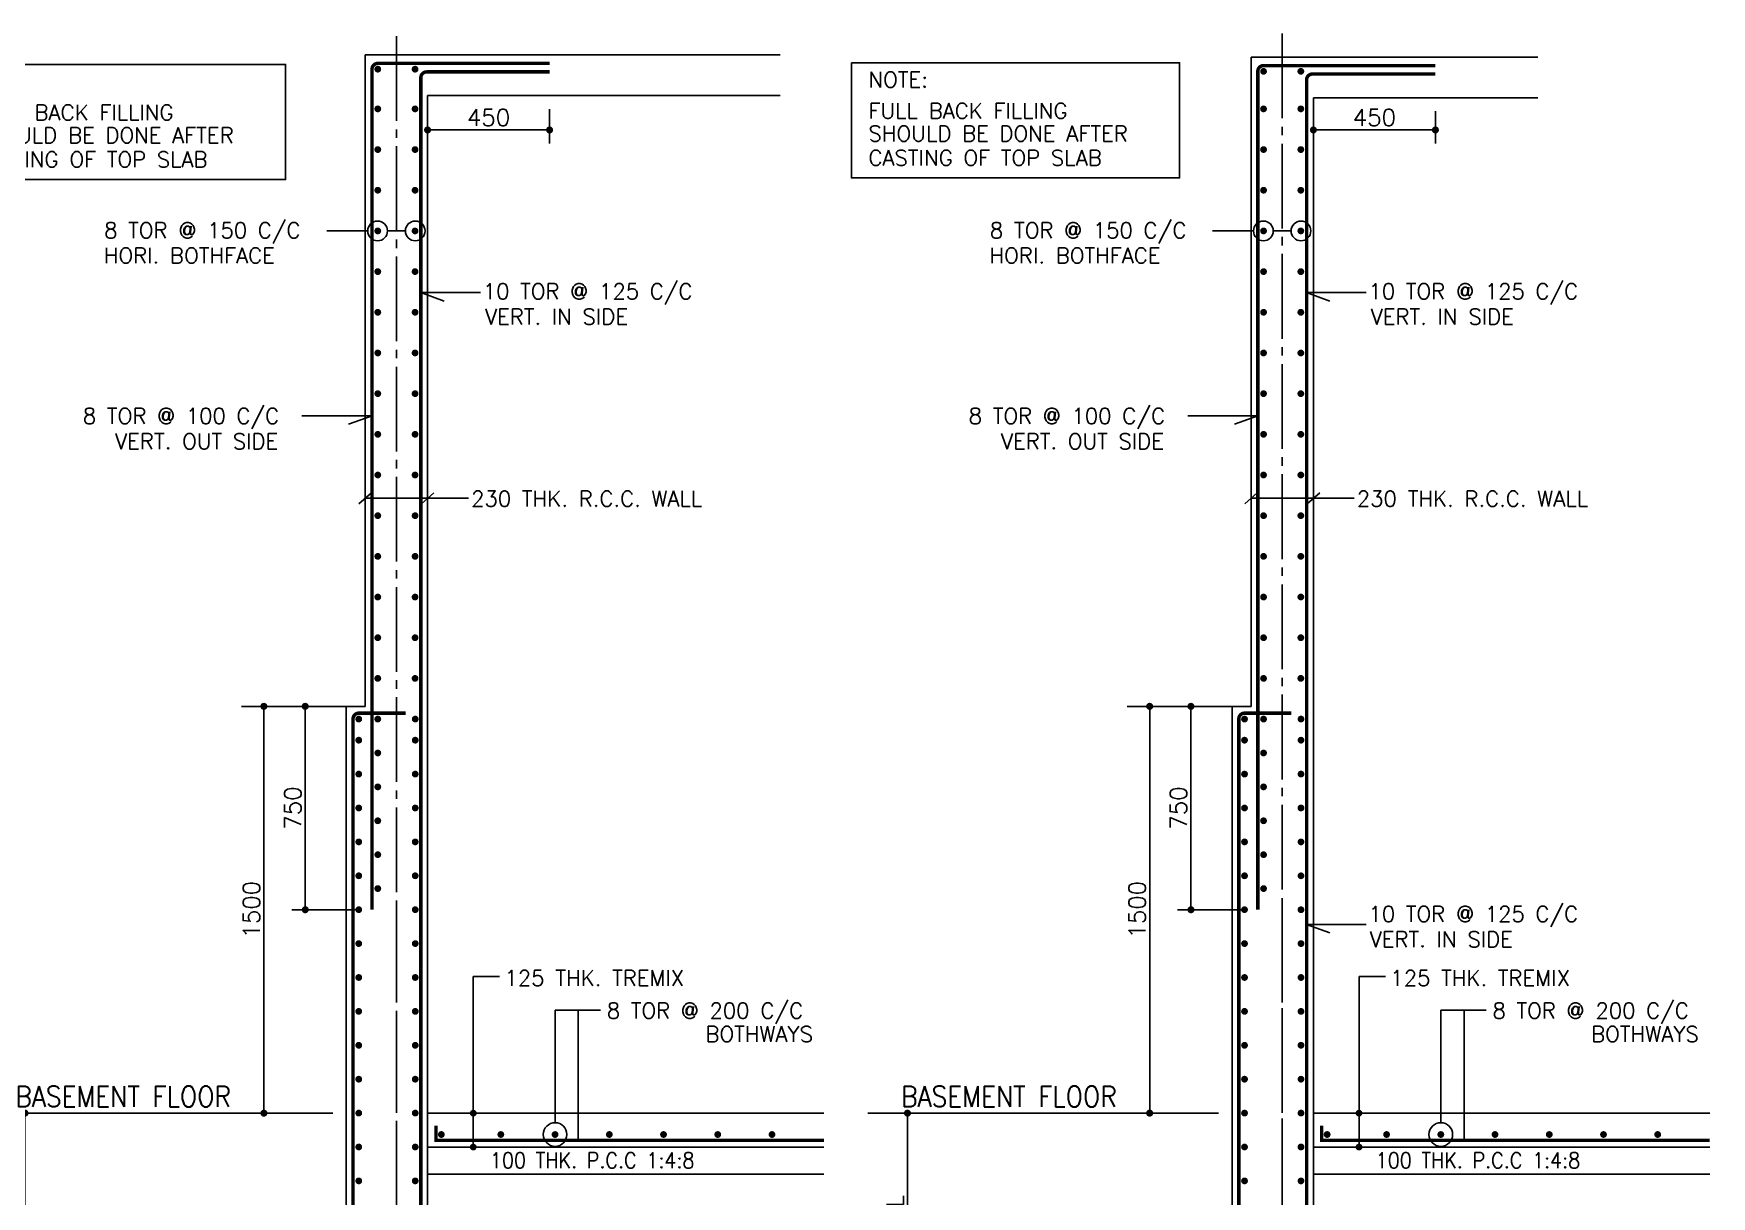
# Model space of a CAD drawing. Extents: x -200722 to 834823, y -494970 to 88783.
# Drawn here: x 463223 to 487977, y -166603 to -149452 of the extents above; entities that cross this region are included whole.
import ezdxf
from ezdxf.enums import TextEntityAlignment as Align

# ---------------------------------------------------------------- set-up
doc = ezdxf.new("R2010")
doc.units = 0
doc.header["$LTSCALE"] = 100
doc.header["$MEASUREMENT"] = 0
doc.header["$PDMODE"] = 34
doc.linetypes.add('ACAD_ISO04W100', pattern=[30, 24, -3, 0, -3])
doc.linetypes.add('CL', pattern=[3.25, 2.5, -0.25, 0.25, -0.25])
doc.layers.get('0').update_dxf_attribs({"linetype": 'CONTINUOUS'})
doc.layers.get('DEFPOINTS').update_dxf_attribs({"linetype": 'CONTINUOUS'})
for name, color, linetype in [('5', 4, 'CONTINUOUS'), ('A-Grid', 5, 'ACAD_ISO04W100'), ('BEAM', 4, 'CONTINUOUS'), ('DIM', 3, 'CONTINUOUS'), ('STEEL', 6, 'CONTINUOUS'), ('TEXT', 2, 'CONTINUOUS')]:
    doc.layers.add(name, color=color, linetype=linetype)
doc.styles.add('ROMANS', font='romans.shx')
doc.styles.get("Standard").update_dxf_attribs({"font": 'simplex.shx'})
doc.dimstyles.new('STANDARD$0', dxfattribs={"dimtxt": 2.5, "dimasz": 2.5, "dimexe": 2, "dimexo": 0.7, "dimgap": 0.9, "dimtad": 1, "dimdec": 0, "dimdsep": 46, "dimtxsty": 'ROMANS', "dimcen": 0.09, "dimclrd": 4, "dimclre": 4, "dimclrt": 3, "dimadec": 0, "dimazin": 0, "dimtfac": 1, "dimtdec": 0, "dimtmove": 0, "dimatfit": 3, "dimfxl": 1, "dimtolj": 1, "dimtzin": 0, "dimarcsym": 0})

# ---------------------------------------------------------------- blocks, each defined once
blk = doc.blocks.new('DOT')
at = {"color": 0, "linetype": 'ByBlock'}
blk.add_line((-0.5, 0), (-1, 0), dxfattribs=at)
at = {"color": 0, "linetype": 'ByBlock', "const_width": 0.5}
blk.add_lwpolyline([(-0.25, 0, 1), (0.25, 0, 1)], format="xyb", close=True, dxfattribs=at)
blk = doc.blocks.new('*D1165')
at = {"layer": 'BEAM', "color": 0, "lineweight": -2, "transparency": 16777216}
for p, q in [((476509, -165375), (475916, -165375)), ((476116, -173271), (476116, -165479)), ((476509, -173375), (475916, -173375))]:
    blk.add_line(p, q, dxfattribs=at)
at = {"layer": 'DEFPOINTS', "color": 0, "lineweight": -3, "transparency": 16777216}
for p in [(476116, -165375), (476709, -165375, 17104), (476709, -173375, -18064)]:
    blk.add_point(p, dxfattribs=at)
at = {"layer": 'BEAM', "color": 0, "lineweight": -2, "transparency": 16777216, "xscale": 104, "yscale": 104, "zscale": 104}
for p, rotation in [((476116, -165375), 90), ((476116, -173375), 270)]:
    blk.add_blockref('DOT', p, dxfattribs=dict(at, rotation=rotation))
at = {"layer": 'BEAM', "color": 0, "transparency": 16777216, "insert": (475932, -169375), "char_height": 248, "attachment_point": 5, "rotation": 90}
blk.add_mtext('\\A1;{\\C4;MINI. 2000 OR UP TO GOOD SOIL}', dxfattribs=at)
blk = doc.blocks.new('_DOT')
at = {"color": 0, "linetype": 'ByBlock'}
blk.add_line((-0.5, 0), (-1, 0), dxfattribs=at)
at = {"color": 0, "linetype": 'ByBlock', "const_width": 0.5}
blk.add_lwpolyline([(-0.25, 0, 1), (0.25, 0, 1)], format="xyb", close=True, dxfattribs=at)
blk = doc.blocks.new('*D1166')
at = {"layer": 'BEAM', "color": 0, "lineweight": -2, "transparency": 16777216}
for p, q in [((481084, -159375), (480098, -159375)), ((480298, -162271), (480298, -159479)), ((481084, -162375), (480098, -162375))]:
    blk.add_line(p, q, dxfattribs=at)
at = {"layer": 'DEFPOINTS', "color": 0, "lineweight": -3, "transparency": 16777216}
for p in [(480298, -159375), (481284, -159375, -34), (481284, -162375, -34)]:
    blk.add_point(p, dxfattribs=at)
at = {"layer": 'BEAM', "color": 0, "lineweight": -2, "transparency": 16777216, "xscale": 104, "yscale": 104, "zscale": 104}
for p, rotation in [((480298, -159375), 90), ((480298, -162375), 270)]:
    blk.add_blockref('DOT', p, dxfattribs=dict(at, rotation=rotation))
at = {"layer": 'BEAM', "color": 0, "transparency": 16777216, "insert": (480114, -160875), "char_height": 248, "attachment_point": 5, "rotation": 90}
blk.add_mtext('\\A1;750', dxfattribs=at)
blk = doc.blocks.new('*D1167')
at = {"layer": 'BEAM', "color": 0, "lineweight": -2, "transparency": 16777216}
for p, q in [((480704, -159375), (479489, -159375)), ((479689, -165271), (479689, -159479)), ((480704, -165375), (479489, -165375))]:
    blk.add_line(p, q, dxfattribs=at)
at = {"layer": 'DEFPOINTS', "color": 0, "lineweight": -3, "transparency": 16777216}
for p in [(479689, -159375), (480904, -159375, -34), (480904, -165375)]:
    blk.add_point(p, dxfattribs=at)
at = {"layer": 'BEAM', "color": 0, "lineweight": -2, "transparency": 16777216, "xscale": 104, "yscale": 104, "zscale": 104}
for p, rotation in [((479689, -159375), 90), ((479689, -165375), 270)]:
    blk.add_blockref('DOT', p, dxfattribs=dict(at, rotation=rotation))
at = {"layer": 'BEAM', "color": 0, "transparency": 16777216, "insert": (479505, -162375), "char_height": 248, "attachment_point": 5, "rotation": 90}
blk.add_mtext('\\A1;1500', dxfattribs=at)
blk = doc.blocks.new('*D1175')
at = {"layer": 'BEAM', "color": 0, "lineweight": -2, "transparency": 16777216}
for p, q in [((482104, -150599), (482104, -151074)), ((483904, -150599), (483904, -151074)), ((482208, -150874), (483800, -150874))]:
    blk.add_line(p, q, dxfattribs=at)
at = {"layer": 'DEFPOINTS', "color": 0, "lineweight": -3, "transparency": 16777216}
for p in [(482104, -150399), (483904, -150399), (483904, -150874)]:
    blk.add_point(p, dxfattribs=at)
at = {"layer": 'BEAM', "color": 0, "lineweight": -2, "transparency": 16777216, "xscale": 104, "yscale": 104, "zscale": 104, "rotation": 180}
blk.add_blockref('DOT', (482104, -150874), dxfattribs=at)
at = {"layer": 'BEAM', "color": 0, "lineweight": -2, "transparency": 16777216, "xscale": 104, "yscale": 104, "zscale": 104}
blk.add_blockref('DOT', (483904, -150874), dxfattribs=at)
at = {"layer": 'BEAM', "color": 0, "transparency": 16777216, "insert": (483004, -150690), "char_height": 248, "attachment_point": 5}
blk.add_mtext('\\A1;450', dxfattribs=at)
blk = doc.blocks.new('*D1239')
at = {"layer": 'BEAM', "color": 0, "lineweight": -2, "transparency": 16777216}
for p, q in [((463489, -165375), (462896, -165375)), ((463096, -179271), (463096, -165479)), ((463489, -179375), (462896, -179375))]:
    blk.add_line(p, q, dxfattribs=at)
at = {"layer": 'DEFPOINTS', "color": 0, "lineweight": -3, "transparency": 16777216}
for p in [(463096, -165375), (463689, -165375, 17104), (463689, -179375)]:
    blk.add_point(p, dxfattribs=at)
at = {"layer": 'BEAM', "color": 0, "lineweight": -2, "transparency": 16777216, "xscale": 104, "yscale": 104, "zscale": 104}
for p, rotation in [((463096, -165375), 90), ((463096, -179375), 270)]:
    blk.add_blockref('DOT', p, dxfattribs=dict(at, rotation=rotation))
at = {"layer": 'BEAM', "color": 0, "transparency": 16777216, "insert": (462912, -172375), "char_height": 248, "attachment_point": 5, "rotation": 90}
blk.add_mtext('\\A1;{\\C4;MINI. 3500 OR UP TO GOOD SOIL}', dxfattribs=at)
blk = doc.blocks.new('*D1240')
at = {"layer": 'BEAM', "color": 0, "lineweight": -2, "transparency": 16777216}
for p, q in [((468016, -159375), (467031, -159375)), ((467231, -162271), (467231, -159479)), ((468016, -162375), (467031, -162375))]:
    blk.add_line(p, q, dxfattribs=at)
at = {"layer": 'DEFPOINTS', "color": 0, "lineweight": -3, "transparency": 16777216}
for p in [(467231, -159375), (468216, -159375, -34), (468216, -162375, -34)]:
    blk.add_point(p, dxfattribs=at)
at = {"layer": 'BEAM', "color": 0, "lineweight": -2, "transparency": 16777216, "xscale": 104, "yscale": 104, "zscale": 104}
for p, rotation in [((467231, -159375), 90), ((467231, -162375), 270)]:
    blk.add_blockref('DOT', p, dxfattribs=dict(at, rotation=rotation))
at = {"layer": 'BEAM', "color": 0, "transparency": 16777216, "insert": (467047, -160875), "char_height": 248, "attachment_point": 5, "rotation": 90}
blk.add_mtext('\\A1;750', dxfattribs=at)
blk = doc.blocks.new('*D1241')
at = {"layer": 'BEAM', "color": 0, "lineweight": -2, "transparency": 16777216}
for p, q in [((467636, -159375), (466421, -159375)), ((466621, -165271), (466621, -159479)), ((467636, -165375), (466421, -165375))]:
    blk.add_line(p, q, dxfattribs=at)
at = {"layer": 'DEFPOINTS', "color": 0, "lineweight": -3, "transparency": 16777216}
for p in [(466621, -159375), (467836, -159375, -34), (467836, -165375)]:
    blk.add_point(p, dxfattribs=at)
at = {"layer": 'BEAM', "color": 0, "lineweight": -2, "transparency": 16777216, "xscale": 104, "yscale": 104, "zscale": 104}
for p, rotation in [((466621, -159375), 90), ((466621, -165375), 270)]:
    blk.add_blockref('DOT', p, dxfattribs=dict(at, rotation=rotation))
at = {"layer": 'BEAM', "color": 0, "transparency": 16777216, "insert": (466437, -162375), "char_height": 248, "attachment_point": 5, "rotation": 90}
blk.add_mtext('\\A1;1500', dxfattribs=at)
blk = doc.blocks.new('*D1249')
at = {"layer": 'BEAM', "color": 0, "lineweight": -2, "transparency": 16777216}
for p, q in [((469036, -150567), (469036, -151074)), ((470836, -150567), (470836, -151074)), ((469140, -150874), (470732, -150874))]:
    blk.add_line(p, q, dxfattribs=at)
at = {"layer": 'DEFPOINTS', "color": 0, "lineweight": -3, "transparency": 16777216}
for p in [(469036, -150367, 10968), (470836, -150367, 10968), (470836, -150874)]:
    blk.add_point(p, dxfattribs=at)
at = {"layer": 'BEAM', "color": 0, "lineweight": -2, "transparency": 16777216, "xscale": 104, "yscale": 104, "zscale": 104, "rotation": 180}
blk.add_blockref('DOT', (469036, -150874), dxfattribs=at)
at = {"layer": 'BEAM', "color": 0, "lineweight": -2, "transparency": 16777216, "xscale": 104, "yscale": 104, "zscale": 104}
blk.add_blockref('DOT', (470836, -150874), dxfattribs=at)
at = {"layer": 'BEAM', "color": 0, "transparency": 16777216, "insert": (469936, -150690), "char_height": 248, "attachment_point": 5}
blk.add_mtext('\\A1;450', dxfattribs=at)

msp = doc.modelspace()

# ---------------------------------------------------------------- linework, layer by layer
at = {"layer": '5', "color": 18, "lineweight": -3, "ltscale": 0.4, "true_color": 0x000000}
for p, q in [((468116.3, -149767.3, 10968.1), (468116.3, -159375.3)), ((468116.3, -149767.3, 6663.8), (474239.2, -149767.3, 35309.7)), ((481184, -149799.3, 11862.3), (481184, -159375.3)), ((481184, -149799.3, 7558.1), (485415.9, -149799.3, 27357.4)), ((469036.3, -165375.3, 251.4), (469036.3, -150367.3, 10968.1)), ((469036.3, -150367.3, 10968.1), (474239.2, -150367.3, 35309.7)), ((482104, -165375.3, 272.4), (482104, -150399.3, 11862.3)), ((482104, -150399.3, 11862.3), (485415.9, -150399.3, 27357.4)), ((467836.3, -176575.3), (467836.3, -159375.3)), ((467836.3, -159375.3, -33.9), (468116.3, -159375.3, -33.9)), ((480904, -170575.3, -18064.2), (480904, -159375.3)), ((480904, -159375.3, -33.9), (481184, -159375.3, -33.9)), ((462796.5, -165375.3, -22643.4), (467636.3, -165375.3)), ((469036.3, -176575.3), (469036.3, -165375.3)), ((469036.3, -165375.3), (474883.8, -165375.3, 27357.4)), ((475532.1, -165375.3, -24196.6), (480704, -165375.3)), ((482104, -170575.3, -18064.2), (482104, -165375.3, 3539.7)), ((482104, -165375.3, 272.4), (487951.4, -165375.3, 27629.8)), ((469036.3, -165875.3), (474883.8, -165875.3, 27357.4)), ((482104, -165875.3, 272.4), (487951.4, -165875.3, 27629.8)), ((469036.3, -166275.3), (474883.8, -166275.3, 27357.4)), ((482104, -166275.3, 272.4), (487951.4, -166275.3, 27629.8))]:
    msp.add_line(p, q, dxfattribs=at)
at = {"layer": 'A-Grid', "color": 8, "linetype": 'CL', "ltscale": 5}
for points in [[(468576.3, -149490.1), (468576.3, -181465.6)], [(481644, -149452.1), (481644, -175465.6)]]:
    msp.add_lwpolyline(points, dxfattribs=at)
at = {"layer": 'A-Grid', "color": 8, "linetype": 'CL', "ltscale": 5, "elevation": -29786.5}
for points in [[(468576.3, -162244.1), (468576.3, -181465.6)], [(481644, -162244.1), (481644, -175465.6)]]:
    msp.add_lwpolyline(points, dxfattribs=at)
at = {"layer": 'DIM', "color": 18, "lineweight": -3, "ltscale": 0.4, "true_color": 0x000000}
for p, q in [((467647, -159375.3, -33.9), (466288.5, -159375.3, -33.9)), ((480714.6, -159375.3, -33.9), (479356.2, -159375.3, -33.9))]:
    msp.add_line(p, q, dxfattribs=at)
at = {"layer": 'STEEL', "color": 18, "lineweight": -3, "ltscale": 0.4, "true_color": 0x000000, "const_width": 50.8}
for points in [[(470836.3, -150017.3), (469021.3, -150017.3, 0.4142136), (468936.3, -150102.3), (468936.3, -178566), (467136.3, -178566)], [(470836.3, -149892.3), (468301.3, -149892.3, 0.4142136), (468216.3, -149977.3), (468216.3, -162375.3)], [(483904, -149924.3), (481369, -149924.3, 0.4142136), (481284, -150009.3), (481284, -162375.3)], [(483904, -150049.3), (482089, -150049.3, 0.4142136), (482004, -150134.3), (482004, -172566), (480204, -172566)]]:
    msp.add_lwpolyline(points, format="xyb", dxfattribs=at)
at = {"layer": 'STEEL', "color": 18, "lineweight": -3, "ltscale": 0.4, "true_color": 0x000000, "const_width": 50}
for points, elevation in [([(468326.3, -149977.3, 1), (468276.3, -149977.3, 1)], 10968.1), ([(468826.3, -149977.3, -1), (468876.3, -149977.3, -1)], 10968.1), ([(481394, -150009.3, 1), (481344, -150009.3, 1)], 11862.3), ([(481894, -150009.3, -1), (481944, -150009.3, -1)], 11862.3), ([(482282, -165690.1, -1), (482332, -165690.1, -1)], 272.4), ([(483159.2, -165690.1, -1), (483209.2, -165690.1, -1)], 272.4), ([(483959.2, -165690.1, -1), (484009.2, -165690.1, -1)], 272.4), ([(484759.2, -165690.1, -1), (484809.2, -165690.1, -1)], 272.4), ([(485559.2, -165690.1, -1), (485609.2, -165690.1, -1)], 272.4), ([(486359.2, -165690.1, -1), (486409.2, -165690.1, -1)], 272.4), ([(487159.2, -165690.1, -1), (487209.2, -165690.1, -1)], 272.4)]:
    msp.add_lwpolyline(points, format="xyb", close=True, dxfattribs=dict(at, elevation=elevation))
for points in [[(468326.3, -150562.9, 1), (468276.3, -150562.9, 1)], [(468826.3, -150562.9, -1), (468876.3, -150562.9, -1)], [(481394, -150562.9, 1), (481344, -150562.9, 1)], [(481894, -150562.9, -1), (481944, -150562.9, -1)], [(468326.3, -151162.9, 1), (468276.3, -151162.9, 1)], [(468826.3, -151162.9, -1), (468876.3, -151162.9, -1)], [(481394, -151162.9, 1), (481344, -151162.9, 1)], [(481894, -151162.9, -1), (481944, -151162.9, -1)], [(468326.3, -151762.9, 1), (468276.3, -151762.9, 1)], [(468826.3, -151762.9, -1), (468876.3, -151762.9, -1)], [(481394, -151762.9, 1), (481344, -151762.9, 1)], [(481894, -151762.9, -1), (481944, -151762.9, -1)], [(468326.3, -152362.9, 1), (468276.3, -152362.9, 1)], [(468826.3, -152362.9, -1), (468876.3, -152362.9, -1)], [(481394, -152362.9, 1), (481344, -152362.9, 1)], [(481894, -152362.9, -1), (481944, -152362.9, -1)], [(468326.3, -152962.9, 1), (468276.3, -152962.9, 1)], [(468826.3, -152962.9, -1), (468876.3, -152962.9, -1)], [(481394, -152962.9, 1), (481344, -152962.9, 1)], [(481894, -152962.9, -1), (481944, -152962.9, -1)], [(468326.3, -153562.9, 1), (468276.3, -153562.9, 1)], [(468826.3, -153562.9, -1), (468876.3, -153562.9, -1)], [(481394, -153562.9, 1), (481344, -153562.9, 1)], [(481894, -153562.9, -1), (481944, -153562.9, -1)], [(468326.3, -154162.9, 1), (468276.3, -154162.9, 1)], [(468826.3, -154162.9, -1), (468876.3, -154162.9, -1)], [(481394, -154162.9, 1), (481344, -154162.9, 1)], [(481894, -154162.9, -1), (481944, -154162.9, -1)], [(468326.3, -154762.9, 1), (468276.3, -154762.9, 1)], [(468826.3, -154762.9, -1), (468876.3, -154762.9, -1)], [(481394, -154762.9, 1), (481344, -154762.9, 1)], [(481894, -154762.9, -1), (481944, -154762.9, -1)], [(468326.3, -155362.9, 1), (468276.3, -155362.9, 1)], [(468826.3, -155362.9, -1), (468876.3, -155362.9, -1)], [(481394, -155362.9, 1), (481344, -155362.9, 1)], [(481894, -155362.9, -1), (481944, -155362.9, -1)], [(468326.3, -155962.9, 1), (468276.3, -155962.9, 1)], [(468826.3, -155962.9, -1), (468876.3, -155962.9, -1)], [(481394, -155962.9, 1), (481344, -155962.9, 1)], [(481894, -155962.9, -1), (481944, -155962.9, -1)], [(468326.3, -156562.9, 1), (468276.3, -156562.9, 1)], [(468826.3, -156562.9, -1), (468876.3, -156562.9, -1)], [(481394, -156562.9, 1), (481344, -156562.9, 1)], [(481894, -156562.9, -1), (481944, -156562.9, -1)], [(468326.3, -157162.9, 1), (468276.3, -157162.9, 1)], [(468826.3, -157162.9, -1), (468876.3, -157162.9, -1)], [(481394, -157162.9, 1), (481344, -157162.9, 1)], [(481894, -157162.9, -1), (481944, -157162.9, -1)], [(468326.3, -157762.9, 1), (468276.3, -157762.9, 1)], [(468826.3, -157762.9, -1), (468876.3, -157762.9, -1)], [(481394, -157762.9, 1), (481344, -157762.9, 1)], [(481894, -157762.9, -1), (481944, -157762.9, -1)], [(468326.3, -158362.9, 1), (468276.3, -158362.9, 1)], [(468826.3, -158362.9, -1), (468876.3, -158362.9, -1)], [(481394, -158362.9, 1), (481344, -158362.9, 1)], [(481894, -158362.9, -1), (481944, -158362.9, -1)], [(468326.3, -158962.9, 1), (468276.3, -158962.9, 1)], [(468826.3, -158962.9, -1), (468876.3, -158962.9, -1)], [(481394, -158962.9, 1), (481344, -158962.9, 1)], [(481894, -158962.9, -1), (481944, -158962.9, -1)], [(467995.6, -159562.9, -1), (468045.6, -159562.9, -1)], [(468326.3, -159562.9, 1), (468276.3, -159562.9, 1)], [(468828.7, -159562.9, -1), (468878.7, -159562.9, -1)], [(481063.3, -159562.9, -1), (481113.3, -159562.9, -1)], [(481394, -159562.9, 1), (481344, -159562.9, 1)], [(481896.4, -159562.9, -1), (481946.4, -159562.9, -1)], [(467995.6, -159874.2, -1), (468045.6, -159874.2, -1)], [(468828.7, -159874.2, -1), (468878.7, -159874.2, -1)], [(481063.3, -159874.2, -1), (481113.3, -159874.2, -1)], [(481896.4, -159874.2, -1), (481946.4, -159874.2, -1)], [(468326.3, -160062.9, 1), (468276.3, -160062.9, 1)], [(481394, -160062.9, 1), (481344, -160062.9, 1)], [(467995.6, -160374.2, -1), (468045.6, -160374.2, -1)], [(468828.7, -160374.2, -1), (468878.7, -160374.2, -1)], [(481063.3, -160374.2, -1), (481113.3, -160374.2, -1)], [(481896.4, -160374.2, -1), (481946.4, -160374.2, -1)], [(468326.3, -160562.9, 1), (468276.3, -160562.9, 1)], [(481394, -160562.9, 1), (481344, -160562.9, 1)], [(467995.6, -160874.2, -1), (468045.6, -160874.2, -1)], [(468828.7, -160874.2, -1), (468878.7, -160874.2, -1)], [(481063.3, -160874.2, -1), (481113.3, -160874.2, -1)], [(481896.4, -160874.2, -1), (481946.4, -160874.2, -1)], [(468326.3, -161062.9, 1), (468276.3, -161062.9, 1)], [(481394, -161062.9, 1), (481344, -161062.9, 1)], [(467995.6, -161374.2, -1), (468045.6, -161374.2, -1)], [(468828.7, -161374.2, -1), (468878.7, -161374.2, -1)], [(481063.3, -161374.2, -1), (481113.3, -161374.2, -1)], [(481896.4, -161374.2, -1), (481946.4, -161374.2, -1)], [(468326.3, -161562.9, 1), (468276.3, -161562.9, 1)], [(481394, -161562.9, 1), (481344, -161562.9, 1)], [(467995.6, -161874.2, -1), (468045.6, -161874.2, -1)], [(468828.7, -161874.2, -1), (468878.7, -161874.2, -1)], [(481063.3, -161874.2, -1), (481113.3, -161874.2, -1)], [(481896.4, -161874.2, -1), (481946.4, -161874.2, -1)], [(468326.3, -162062.9, 1), (468276.3, -162062.9, 1)], [(481394, -162062.9, 1), (481344, -162062.9, 1)], [(467995.6, -162374.2, -1), (468045.6, -162374.2, -1)], [(468828.7, -162374.2, -1), (468878.7, -162374.2, -1)], [(481063.3, -162374.2, -1), (481113.3, -162374.2, -1)], [(481896.4, -162374.2, -1), (481946.4, -162374.2, -1)], [(467995.6, -162874.2, -1), (468045.6, -162874.2, -1)], [(468828.7, -162874.2, -1), (468878.7, -162874.2, -1)], [(481063.3, -162874.2, -1), (481113.3, -162874.2, -1)], [(481896.4, -162874.2, -1), (481946.4, -162874.2, -1)], [(467995.6, -163374.2, -1), (468045.6, -163374.2, -1)], [(468828.7, -163374.2, -1), (468878.7, -163374.2, -1)], [(481063.3, -163374.2, -1), (481113.3, -163374.2, -1)], [(481896.4, -163374.2, -1), (481946.4, -163374.2, -1)], [(467995.6, -163874.2, -1), (468045.6, -163874.2, -1)], [(468828.7, -163874.2, -1), (468878.7, -163874.2, -1)], [(481063.3, -163874.2, -1), (481113.3, -163874.2, -1)], [(481896.4, -163874.2, -1), (481946.4, -163874.2, -1)], [(467995.6, -164374.2, -1), (468045.6, -164374.2, -1)], [(468828.7, -164374.2, -1), (468878.7, -164374.2, -1)], [(481063.3, -164374.2, -1), (481113.3, -164374.2, -1)], [(481896.4, -164374.2, -1), (481946.4, -164374.2, -1)], [(467995.6, -164874.2, -1), (468045.6, -164874.2, -1)], [(468828.7, -164874.2, -1), (468878.7, -164874.2, -1)], [(481063.3, -164874.2, -1), (481113.3, -164874.2, -1)], [(481896.4, -164874.2, -1), (481946.4, -164874.2, -1)], [(467995.6, -165374.2, -1), (468045.6, -165374.2, -1)], [(468828.7, -165374.2, -1), (468878.7, -165374.2, -1)], [(481063.3, -165374.2, -1), (481113.3, -165374.2, -1)], [(481896.4, -165374.2, -1), (481946.4, -165374.2, -1)], [(467995.6, -165874.2, -1), (468045.6, -165874.2, -1)], [(468828.7, -165874.2, -1), (468878.7, -165874.2, -1)], [(469214.3, -165690.1, -1), (469264.3, -165690.1, -1)], [(470091.6, -165690.1, -1), (470141.6, -165690.1, -1)], [(470891.6, -165690.1, -1), (470941.6, -165690.1, -1)], [(471691.6, -165690.1, -1), (471741.6, -165690.1, -1)], [(472491.6, -165690.1, -1), (472541.6, -165690.1, -1)], [(473291.6, -165690.1, -1), (473341.6, -165690.1, -1)], [(474091.6, -165690.1, -1), (474141.6, -165690.1, -1)], [(481063.3, -165874.2, -1), (481113.3, -165874.2, -1)], [(481896.4, -165874.2, -1), (481946.4, -165874.2, -1)], [(467995.6, -166374.2, -1), (468045.6, -166374.2, -1)], [(468828.7, -166374.2, -1), (468878.7, -166374.2, -1)], [(481063.3, -166374.2, -1), (481113.3, -166374.2, -1)], [(481896.4, -166374.2, -1), (481946.4, -166374.2, -1)]]:
    msp.add_lwpolyline(points, format="xyb", close=True, dxfattribs=at)
at = {"layer": 'STEEL', "color": 18, "lineweight": -3, "ltscale": 0.4, "true_color": 0x000000, "const_width": 50.8, "elevation": -33.9}
for points in [[(468711.3, -159475.3), (468021.3, -159475.3, 0.4142136), (467936.3, -159560.3), (467936.3, -178675.5), (469736.3, -178675.5)], [(481779, -159475.3), (481089, -159475.3, 0.4142136), (481004, -159560.3), (481004, -172675.5), (482804, -172675.5)]]:
    msp.add_lwpolyline(points, format="xyb", dxfattribs=at)
at = {"layer": 'STEEL', "color": 18, "lineweight": -3, "ltscale": 0.4, "true_color": 0x000000, "const_width": 50.8}
for points, elevation in [([(474883.8, -165775.3), (469158.9, -165775.3), (469158.9, -165559.6)], 27357.4), ([(487951.4, -165775.3), (482226.5, -165775.3), (482226.5, -165559.6)], 27629.8)]:
    msp.add_lwpolyline(points, dxfattribs=dict(at, elevation=elevation))
at = {"layer": 'TEXT', "color": 18, "true_color": 0x000000}
for p, q in [((468153.4, -152362.9), (467547.2, -152362.9)), ((468708.2, -152362.9), (468444.5, -152362.9)), ((481221, -152362.9), (480614.8, -152362.9)), ((481775.8, -152362.9), (481512.1, -152362.9)), ((469816.4, -153272.8), (468936.3, -153272.8)), ((468936.3, -153272.8), (469281.6, -153398)), ((482884, -153272.8), (482004, -153272.8)), ((482004, -153272.8), (482349.2, -153398)), ((467182.9, -155090.3, -33.9), (468216.3, -155090.3, -33.9)), ((468216.3, -155090.3, -33.9), (467871.1, -155215.5, -33.9)), ((480250.5, -155090.3, -33.9), (481284, -155090.3, -33.9)), ((481284, -155090.3, -33.9), (480938.8, -155215.5, -33.9)), ((468209.3, -156223.5), (468023.7, -156389.4)), ((468116.3, -156306.5), (469639.9, -156306.5)), ((469129.3, -156223.5), (468943.7, -156389.4)), ((481276.9, -156223.5), (481091.3, -156389.4)), ((481184, -156306.5), (482707.6, -156306.5)), ((482196.9, -156223.5), (482011.3, -156389.4)), ((482884, -162592.6), (482004, -162592.6)), ((482004, -162592.6), (482349.2, -162717.8)), ((469709.9, -165875.3, 7046.7), (469709.9, -163362, 7046.7)), ((469709.9, -163362, 7046.7), (470098.1, -163362, 7046.7)), ((482777.6, -165875.3, 7319.1), (482777.6, -163362, 7319.1)), ((482777.6, -163362, 7319.1), (483165.8, -163362, 7319.1)), ((470916.6, -165515.6), (470916.6, -163854.8)), ((470916.6, -163854.8), (471585.3, -163854.8)), ((471259.3, -165775.3, 27357.4), (471259.3, -163854.8)), ((483984.2, -165515.6, 272.4), (483984.2, -163854.8, 272.4)), ((483984.2, -163854.8, 272.4), (484652.9, -163854.8, 272.4)), ((484326.9, -165775.3, 27629.8), (484326.9, -163854.8, 272.4))]:
    msp.add_line(p, q, dxfattribs=at)
for points in [[(462099.2, -149906.1), (466940.6, -149906.1), (466940.6, -151606), (462099.2, -151606)], [(475289.8, -149882), (480131.1, -149882), (480131.1, -151581.9), (475289.8, -151581.9)]]:
    msp.add_lwpolyline(points, close=True, dxfattribs=at)
at = {"layer": 'TEXT', "color": 18, "true_color": 0x000000, "const_width": 50}
for points, elevation in [([(469684.9, -165375.3, -1), (469734.9, -165375.3, -1)], 7046.7), ([(482752.6, -165375.3, -1), (482802.6, -165375.3, -1)], 7319.1), ([(469684.9, -165875.3, -1), (469734.9, -165875.3, -1)], 7046.7), ([(482752.6, -165875.3, -1), (482802.6, -165875.3, -1)], 7319.1)]:
    msp.add_lwpolyline(points, format="xyb", close=True, dxfattribs=dict(at, elevation=elevation))
at = {"layer": 'TEXT', "color": 18, "true_color": 0x000000}
for centre, radius in [((468299, -152362.9), 145.5), ((468853.7, -152362.9), 145.5), ((481366.6, -152362.9), 145.5), ((481921.4, -152362.9), 145.5), ((470916.6, -165690.1), 174.5), ((483984.2, -165690.1, 272.4), 174.5)]:
    msp.add_circle(centre, radius, dxfattribs=at)

# ---------------------------------------------------------------- texts
for s, p in [('NOTE:', (475541.4, -150247.1)), ('FULL BACK FILLING', (462350.9, -150730.9)), ('FULL BACK FILLING', (475541.4, -150706.8)), ('SHOULD BE DONE AFTER', (462350.9, -151066.4)), ('SHOULD BE DONE AFTER', (475541.4, -151042.3)), ('CASTING OF TOP SLAB', (462350.9, -151423.9)), ('CASTING OF TOP SLAB', (475541.4, -151399.8)), ('8 TOR @ 150 C/C', (464264.8, -152469.5, -7446.6)), ('8 TOR @ 150 C/C', (477332.4, -152469.5, -7446.6)), ('HORI. BOTHFACE', (464259.4, -152840.9, -7446.6)), ('HORI. BOTHFACE', (477327, -152840.9, -7446.6)), ('10 TOR @ 125 C/C', (469849.3, -153369.4)), ('10 TOR @ 125 C/C', (482916.9, -153369.4)), ('VERT. IN SIDE', (469883.7, -153743.2)), ('VERT. IN SIDE', (482951.3, -153743.2)), ('8 TOR @ 100 C/C', (463950.7, -155207.1, -33.9)), ('8 TOR @ 100 C/C', (477018.3, -155207.1, -33.9)), ('VERT. OUT SIDE', (464427.8, -155580.9, -33.9)), ('VERT. OUT SIDE', (477495.4, -155580.9, -33.9)), ('230 THK. R.C.C. WALL', (469678.5, -156427.9)), ('230 THK. R.C.C. WALL', (482746.1, -156427.9)), ('10 TOR @ 125 C/C', (482916.9, -162552.4)), ('VERT. IN SIDE', (482936.8, -162926.2)), ('125 THK. TREMIX', (470171.4, -163497.7, 7046.7)), ('125 THK. TREMIX', (483239, -163497.7, 7319.1)), ('8 TOR @ 200 C/C', (471678.1, -163978.7)), ('8 TOR @ 200 C/C', (484745.8, -163978.7, 272.4)), ('BOTHWAYS', (473135.3, -164324)), ('BOTHWAYS', (486202.9, -164324, 272.4))]:
    msp.add_text(s, height=230, dxfattribs=at).set_placement(p)
at = {"layer": 'TEXT', "color": 18, "true_color": 0x000000, "width": 0.9}
for p in [(462952.9, -165279.5, -3284.7), (476020.5, -165279.5, -3284.7)]:
    msp.add_text('BASEMENT FLOOR', height=300, dxfattribs=at).set_placement(p)
at = {"layer": 'TEXT', "color": 18, "ltscale": 5, "true_color": 0x000000, "style": 'ROMANS', "width": 0.9}
for p in [(469956.1, -166070.6, 36936), (483023.8, -166070.6, 37208.4)]:
    msp.add_text('100 THK. P.C.C 1:4:8', height=230, dxfattribs=at).set_placement(p, align=Align.MIDDLE_LEFT)

# ---------------------------------------------------------------- dimensions: what is measured, and where the dimension line sits
at = {"layer": 'BEAM', "color": 18, "true_color": 0x000000}
for base, p1, p2, picture, middle in [((470836.3, -150874.4), (469036.3, -150367.3, 10968.1), (470836.3, -150367.3, 10968.1), '*D1249', (469936.3, -150690.4)), ((483904, -150874.4, 11862.3), (482104, -150399.3, 11862.3), (483904, -150399.3, 11862.3), '*D1175', (483004, -150690.4, 11862.3))]:
    dim = msp.add_linear_dim(base=base, p1=p1, p2=p2, dimstyle='STANDARD$0', override={"dimscale": 8, "dimtxt": 31, "dimasz": 13, "dimexe": 25, "dimexo": 25, "dimgap": 7.5, "dimlfac": 0.25, "dimzin": 3, "dimtxsty": 'Standard', "dimblk": 'DOT', "dimcen": 3, "dimdle": 4, "dimclrd": 0, "dimclre": 0, "dimclrt": 0, "dimtmove": 2, "dimldrblk": 'DOT', "dimtzin": 3}, dxfattribs=at)
    dim.commit()
    dim.dimension.update_dxf_attribs({"geometry": picture, "text_midpoint": middle})
for base, p1, p2, picture, middle in [((466621.4, -159375.3), (467836.3, -165375.3), (467836.3, -159375.3, -33.9), '*D1241', (466437.4, -162375.3)), ((467230.8, -159375.3), (468216.3, -162375.3, -33.9), (468216.3, -159375.3, -33.9), '*D1240', (467046.8, -160875.3)), ((479689, -159375.3), (480904, -165375.3), (480904, -159375.3, -33.9), '*D1167', (479505, -162375.3)), ((480298.5, -159375.3), (481284, -162375.3, -33.9), (481284, -159375.3, -33.9), '*D1166', (480114.5, -160875.3))]:
    dim = msp.add_linear_dim(base=base, p1=p1, p2=p2, angle=90, dimstyle='STANDARD$0', override={"dimscale": 8, "dimtxt": 31, "dimasz": 13, "dimexe": 25, "dimexo": 25, "dimgap": 7.5, "dimlfac": 0.25, "dimzin": 3, "dimtxsty": 'Standard', "dimblk": 'DOT', "dimcen": 3, "dimdle": 4, "dimclrd": 0, "dimclre": 0, "dimclrt": 0, "dimtmove": 2, "dimldrblk": 'DOT', "dimtzin": 3}, dxfattribs=at)
    dim.commit()
    dim.dimension.update_dxf_attribs({"geometry": picture, "text_midpoint": middle})
for base, p1, p2, picture, middle in [((463095.6, -165375.3), (463689.3, -179375.3), (463689.3, -165375.3, 17104.1), '*D1239', (462911.6, -172375.3)), ((476115.5, -165375.3), (476709.2, -173375.3, -18064.2), (476709.2, -165375.3, 17104.1), '*D1165', (475931.5, -169375.3))]:
    dim = msp.add_linear_dim(base=base, p1=p1, p2=p2, angle=90, text='{\\C4;MINI. <> OR UP TO GOOD SOIL}', dimstyle='STANDARD$0', override={"dimscale": 8, "dimtxt": 31, "dimasz": 13, "dimexe": 25, "dimexo": 25, "dimgap": 7.5, "dimlfac": 0.25, "dimzin": 3, "dimtxsty": 'Standard', "dimblk": 'DOT', "dimcen": 3, "dimdle": 4, "dimclrd": 0, "dimclre": 0, "dimclrt": 0, "dimtmove": 2, "dimldrblk": 'DOT', "dimtzin": 3}, dxfattribs=at)
    dim.commit()
    dim.dimension.update_dxf_attribs({"geometry": picture, "text_midpoint": middle})

doc.saveas('drawing.dxf')
